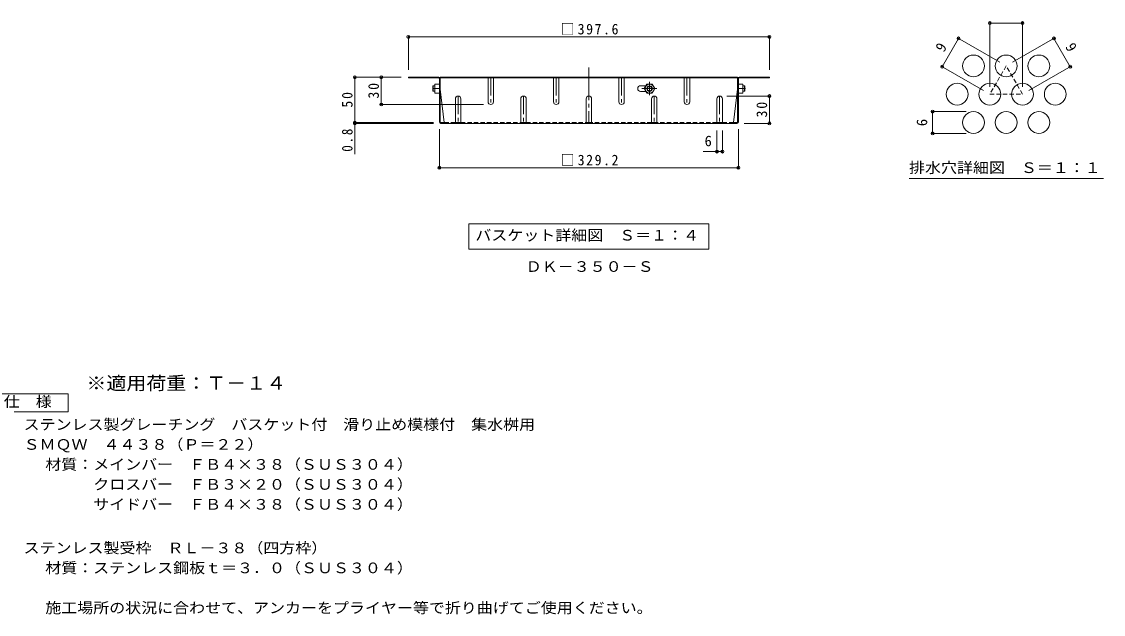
# Model space of a CAD drawing. Units: millimetres at full size, sheet at 1:4, with parts at other scales. Extents: x -837 to 1001, y -1646 to 790.
# Drawn here: x -190 to 1001, y -581 to 72 of the extents above; entities that cross this region are included whole.
import ezdxf
from ezdxf.enums import TextEntityAlignment as Align

# ---------------------------------------------------------------- set-up
doc = ezdxf.new("R2010")
doc.units = ezdxf.units.MM
doc.header["$LTSCALE"] = 4
doc.header["$PDMODE"] = 32
doc.header["$PDSIZE"] = 3.2
for name, pattern in [('CHAIN1', [8, 5, -1, 1, -1]), ('CHAIN2', [12, 9, -1, 1, -1]), ('DASHED1', [1.8, 1.2, -0.6])]:
    doc.linetypes.add(name, pattern=pattern)
for name, color, linetype, lineweight in [('A-1_躯体', 2, 'Continuous', 9), ('A-4_その他', 7, 'Continuous', 9), ('A-5_文字', 7, 'Continuous', 9), ('A-7_ハッチ', 2, 'Continuous', 9), ('A-8_記号', 2, 'Continuous', 9), ('A-B_ﾊｯﾁ', 2, 'Continuous', 9), ('D-4_その他', 7, 'Continuous', 9), ('D-5_文字', 7, 'Continuous', 9), ('F-4_F-4ﾚｲﾔ', 7, 'Continuous', 9), ('F-6_F-6ﾚｲﾔ', 2, 'Continuous', 9), ('F-7_F-7ﾚｲﾔ', 2, 'Continuous', 9)]:
    doc.layers.add(name, color=color, linetype=linetype, lineweight=lineweight)
doc.styles.add('ＭＳ ゴシック', font='')
doc.styles.get('ＭＳ ゴシック').set_extended_font_data('MS Gothic')

msp = doc.modelspace()

# ---------------------------------------------------------------- linework, layer by layer
at = {"layer": 'A-4_その他'}
for p, q in [((235.79, 56.111), (235.79, 18.452)), ((235.79, 54.911), (633.397, 54.911)), ((633.397, 56.111), (633.397, 18.452)), ((175.709, 10.452), (227.79, 10.452)), ((176.909, 10.452), (176.909, -39.548)), ((205.93, 10.452), (205.93, -19.548)), ((634.597, -10.348), (586.593, -10.348)), ((633.397, -40.348), (633.397, -10.348)), ((204.73, -19.548), (318.593, -19.548)), ((175.709, -39.548), (263.46, -39.548)), ((175.709, -40.348), (263.593, -40.348)), ((176.909, -39.548), (176.909, -74.144)), ((269.993, -90.506), (269.993, -46.748)), ((599.193, -90.506), (599.193, -46.748)), ((634.597, -40.348), (605.593, -40.348)), ((575.593, -72.672), (575.593, -48.348)), ((581.593, -72.672), (581.593, -48.348)), ((560.528, -71.472), (581.593, -71.472)), ((269.993, -89.306), (599.193, -89.306))]:
    msp.add_line(p, q, dxfattribs=at)
for p in [(235.79, 54.911), (633.397, 54.911), (176.909, 10.452), (205.93, 10.452), (633.397, -10.348), (205.93, -19.548), (176.909, -39.548), (176.909, -40.348), (633.397, -40.348), (575.593, -71.472), (581.593, -71.472), (269.993, -89.306), (599.193, -89.306)]:
    msp.add_point(p, dxfattribs=at)
at = {"layer": 'A-5_文字'}
for p, q in [((302.393, -150.984), (566.793, -150.984)), ((566.793, -150.984), (566.793, -178.984))]:
    msp.add_line(p, q, dxfattribs=at)
msp.add_lwpolyline([(302.393, -150.984), (302.393, -178.984), (566.793, -178.984)], dxfattribs=at)
at = {"layer": 'A-7_ハッチ', "linetype": 'CHAIN2'}
msp.add_line((434.593, 21.025), (434.593, -40.348), dxfattribs=at)
at = {"layer": 'A-7_ハッチ'}
for p, q in [((235.79, 10.452), (235.79, 9.652)), ((269.193, 10.452), (235.79, 10.452)), ((269.327, 9.652), (235.79, 9.652)), ((269.993, -38.748), (269.993, 8.985)), ((270.793, -38.881), (270.793, 10.452)), ((598.393, 10.452), (270.793, 10.452)), ((598.393, 9.652), (270.793, 9.652)), ((310.794, 10.452), (310.794, 9.652)), ((491.493, 1.052), (497.433, 1.052)), ((558.392, 10.452), (558.392, 9.652)), ((598.393, -38.881), (598.393, 10.452)), ((599.193, -38.748), (599.193, 8.985)), ((599.86, 9.652), (633.397, 9.652)), ((599.993, 10.452), (633.397, 10.452)), ((633.397, 10.452), (633.397, 9.652)), ((270.793, -2.548), (275.405, -39.548)), ((497.433, -5.148), (491.493, -5.148)), ((598.393, -2.548), (593.781, -39.548)), ((271.46, -39.548), (275.405, -39.548)), ((597.593, -40.348), (271.593, -40.348)), ((597.727, -39.548), (593.781, -39.548))]:
    msp.add_line(p, q, dxfattribs=at)
at = {"layer": 'A-7_ハッチ', "linetype": 'DASHED1'}
for p, q in [((275.405, -39.548), (287.593, -39.548)), ((293.593, -39.548), (431.593, -39.548)), ((575.593, -39.548), (437.593, -39.548)), ((593.781, -39.548), (581.593, -39.548))]:
    msp.add_line(p, q, dxfattribs=at)
at = {"layer": 'A-7_ハッチ'}
for centre, radius, start, end in [((269.193, 8.852), 1.6, 0, 90), ((269.327, 8.985), 0.667, 0, 90), ((491.493, -2.048), 3.1, 90, 270), ((599.993, 8.852), 1.6, 90, 180), ((599.86, 8.985), 0.667, 90, 180), ((271.593, -38.748), 1.6, 180, 270), ((271.46, -38.881), 0.667, 180, 270), ((274.605, -39.548), 0.8, 270, 0), ((594.581, -39.548), 0.8, 180, 270), ((597.593, -38.748), 1.6, 270, 0), ((597.727, -38.881), 0.667, 270, 0)]:
    msp.add_arc(centre, radius, start, end, dxfattribs=at)
at = {"layer": 'A-8_記号', "linetype": 'DASHED1'}
for p, q in [((323.593, 9.252), (323.593, 10.452)), ((329.593, 9.252), (329.593, 10.452)), ((395.593, 9.252), (395.593, 10.452)), ((401.593, 9.252), (401.593, 10.452)), ((467.593, 9.252), (467.593, 10.452)), ((473.593, 9.252), (473.593, 10.452)), ((539.593, 9.252), (539.593, 10.452)), ((545.593, 9.252), (545.593, 10.452))]:
    msp.add_line(p, q, dxfattribs=at)
at = {"layer": 'A-8_記号'}
for p, q in [((323.593, -16.548), (323.593, 9.652)), ((329.593, -16.548), (329.593, 9.652)), ((395.593, -16.548), (395.593, 9.652)), ((401.593, -16.548), (401.593, 9.652)), ((467.593, -16.548), (467.593, 9.652)), ((473.593, -16.548), (473.593, 9.652)), ((539.593, -16.548), (539.593, 9.652)), ((545.593, -16.548), (545.593, 9.652)), ((287.593, -13.348), (287.593, -40.348)), ((293.593, -13.348), (293.593, -40.348)), ((359.593, -13.348), (359.593, -40.348)), ((365.593, -13.348), (365.593, -40.348)), ((431.593, -13.348), (431.593, -40.348)), ((437.593, -13.348), (437.593, -40.348)), ((503.593, -13.348), (503.593, -40.348)), ((509.593, -13.348), (509.593, -40.348)), ((575.593, -13.348), (575.593, -40.348)), ((581.593, -13.348), (581.593, -40.348)), ((287.593, -39.548), (293.593, -39.548)), ((359.593, -39.548), (365.593, -39.548)), ((431.593, -39.548), (437.593, -39.548)), ((503.593, -39.548), (509.593, -39.548)), ((575.593, -39.548), (581.593, -39.548))]:
    msp.add_line(p, q, dxfattribs=at)
at = {"layer": 'A-8_記号', "linetype": 'CHAIN1'}
for p, q in [((326.593, 10.452), (326.593, -19.548)), ((398.593, 10.452), (398.593, -19.548)), ((470.593, 10.452), (470.593, -19.548)), ((542.593, 10.452), (542.593, -19.548)), ((290.593, -10.348), (290.593, -40.748)), ((362.593, -10.348), (362.593, -40.748)), ((506.593, -10.348), (506.593, -40.748)), ((578.593, -10.348), (578.593, -40.348))]:
    msp.add_line(p, q, dxfattribs=at)
at = {"layer": 'A-8_記号'}
for centre, start, end in [((290.593, -13.348), 0, 180), ((362.593, -13.348), 0, 180), ((434.593, -13.348), 0, 180), ((506.593, -13.348), 0, 180), ((578.593, -13.348), 0, 180), ((326.593, -16.548), 180, 0), ((398.593, -16.548), 180, 0), ((470.593, -16.548), 180, 0), ((542.593, -16.548), 180, 0)]:
    msp.add_arc(centre, 3, start, end, dxfattribs=at)
at = {"layer": 'A-B_ﾊｯﾁ', "color": 3}
for p, q in [((263.293, 0.952), (262.793, 0.452)), ((262.793, -4.548), (262.793, 0.452)), ((263.293, -5.048), (263.293, 0.952)), ((264.993, 0.952), (263.293, 0.952)), ((604.193, 0.952), (605.893, 0.952)), ((605.893, 0.952), (606.393, 0.452)), ((605.893, -5.048), (605.893, 0.952)), ((606.393, -4.548), (606.393, 0.452)), ((263.293, -5.048), (262.793, -4.548)), ((264.993, -5.048), (263.293, -5.048)), ((604.193, -5.048), (605.893, -5.048)), ((605.893, -5.048), (606.393, -4.548))]:
    msp.add_line(p, q, dxfattribs=at)
at = {"layer": 'A-B_ﾊｯﾁ'}
for p, q in [((264.993, -7.048), (264.993, 2.952)), ((269.993, 2.952), (264.993, 2.952)), ((495.643, -2.048), (498.53, 2.952)), ((498.53, 2.952), (504.256, 2.952)), ((507.143, -2.048), (504.256, 2.952)), ((599.193, 2.952), (604.193, 2.952)), ((604.193, -7.048), (604.193, 2.952)), ((269.993, -7.048), (264.993, -7.048)), ((269.993, -2.048), (265.426, -2.048)), ((495.643, -2.048), (498.53, -7.048)), ((498.53, -7.048), (504.256, -7.048)), ((507.143, -2.048), (504.256, -7.048)), ((599.193, -2.048), (603.76, -2.048)), ((599.193, -7.048), (604.193, -7.048))]:
    msp.add_line(p, q, dxfattribs=at)
at = {"layer": 'A-B_ﾊｯﾁ', "linetype": 'CHAIN1'}
for p, q in [((501.393, 5.322), (501.393, -9.438)), ((262.307, -2.048), (265.368, -2.048)), ((492.865, -2.048), (509.373, -2.048)), ((606.88, -2.048), (603.818, -2.048))]:
    msp.add_line(p, q, dxfattribs=at)
at = {"layer": 'A-B_ﾊｯﾁ'}
for radius in [5, 3, 2.458]:
    msp.add_circle((501.393, -2.048), radius, dxfattribs=at)
for centre, start, end in [((272.426, 0.452), 160.34634, 199.65367), ((596.76, 0.452), 340.34633, 19.65366), ((272.426, -4.548), 160.34634, 199.65367), ((596.76, -4.548), 340.34633, 19.65366)]:
    msp.add_arc(centre, 7.433, start, end, dxfattribs=at)
at = {"layer": 'D-5_文字'}
msp.add_lwpolyline([(-228.713, -358.337), (-228.713, -338.337), (-138.713, -338.337), (-138.713, -358.337)], close=True, dxfattribs=at)
at = {"layer": 'F-4_F-4ﾚｲﾔ'}
for p, q in [((876.104, 71.328), (876.104, -0.25)), ((876.104, 70.128), (912.104, 70.128)), ((912.104, 71.328), (912.104, -0.25)), ((823.581, 22.074), (841.581, 53.251)), ((840.542, 53.851), (887.176, 26.927)), ((947.666, 53.851), (901.032, 26.927)), ((964.627, 22.074), (946.627, 53.251)), ((822.542, 22.674), (869.176, -4.25)), ((965.666, 22.674), (919.032, -4.25)), ((811.823, -27.427), (850.104, -27.427)), ((813.023, -51.427), (813.023, -27.427)), ((811.823, -51.427), (850.104, -51.427))]:
    msp.add_line(p, q, dxfattribs=at)
for p in [(876.104, 70.128), (912.104, 70.128), (841.581, 53.251), (946.627, 53.251), (823.581, 22.074), (964.627, 22.074), (813.023, -27.427), (813.023, -51.427)]:
    msp.add_point(p, dxfattribs=at)
at = {"layer": 'F-6_F-6ﾚｲﾔ', "linetype": 'DASHED1'}
msp.add_lwpolyline([(894.104, 22.927), (876.104, -8.25), (912.104, -8.25)], close=True, dxfattribs=at)
at = {"layer": 'F-6_F-6ﾚｲﾔ'}
for centre in [(858.104, 22.927), (894.104, 22.927), (930.104, 22.927), (840.104, -8.25), (876.104, -8.25), (912.104, -8.25), (948.104, -8.25), (858.104, -39.427), (894.104, -39.427), (930.104, -39.427)]:
    msp.add_circle(centre, 12, dxfattribs=at)
at = {"layer": 'F-7_F-7ﾚｲﾔ', "color": 7}
msp.add_line((787.104, -101.04), (1001.104, -101.04), dxfattribs=at)

# ---------------------------------------------------------------- texts
at = {"layer": 'A-1_躯体', "style": 'ＭＳ ゴシック', "width": 1.1}
msp.add_text('ＤＫ－３５０－Ｓ', height=11.73, dxfattribs=at).set_placement((365.061, -207.493), align=Align.BOTTOM_LEFT)
at = {"layer": 'A-4_その他', "color": 2, "style": 'ＭＳ ゴシック'}
msp.add_text('6', height=11.73, dxfattribs=at).set_placement((562.004, -69.072), align=Align.BOTTOM_LEFT)
at = {"layer": 'A-4_その他', "color": 2, "char_height": 11.73, "attachment_point": 7, "style": 'ＭＳ ゴシック'}
for s, insert in [('\\T1.23;\\W0.95;□397.6', (403.593, 57.311)), ('\\T1.23;\\W0.95;□329.2', (403.593, -86.906))]:
    msp.add_mtext(s, dxfattribs=dict(at, insert=insert))
at = {"layer": 'A-4_その他', "color": 2, "char_height": 11.73, "attachment_point": 7, "rotation": 90, "style": 'ＭＳ ゴシック'}
for s, insert in [('\\T1.27;\\W0.95;30', (203.53, -13.048)), ('\\T1.27;\\W0.95;50', (174.509, -23.048)), ('\\T1.27;\\W0.95;30', (630.997, -33.848)), ('\\T1.27;\\W0.9;0.8', (174.509, -71.624))]:
    msp.add_mtext(s, dxfattribs=dict(at, insert=insert))
at = {"layer": 'A-5_文字', "color": 2, "style": 'ＭＳ ゴシック', "width": 1.1}
msp.add_text('バスケット詳細図\u3000Ｓ＝１：４', height=11.73, dxfattribs=at).set_placement((309.593, -172.984), align=Align.BOTTOM_LEFT)
at = {"layer": 'D-4_その他', "color": 2, "style": 'ＭＳ ゴシック', "width": 1.1}
msp.add_text('施工場所の状況に合わせて、アンカーをプライヤー等で折り曲げてご使用ください。', height=11.73, dxfattribs=at).set_placement((-163.992, -583.506), align=Align.BOTTOM_LEFT)
at = {"layer": 'D-5_文字', "color": 3, "style": 'ＭＳ ゴシック', "width": 1.1}
msp.add_text('※適用荷重：Ｔ－１４', height=14.66, dxfattribs=at).set_placement((-118.713, -338.337), align=Align.BOTTOM_LEFT)
at = {"layer": 'D-5_文字', "color": 2, "style": 'ＭＳ ゴシック', "width": 1.1}
for s, p in [('仕\u3000様', (-209.713, -356.337)), ('ステンレス製グレーチング\u3000バスケット付\u3000滑り止め模様付\u3000集水桝用', (-187.877, -381.506)), ('ＳＭＱＷ\u3000４４３８（Ｐ＝２２）', (-187.877, -403.506)), ('材質：メインバー\u3000ＦＢ４×３８（ＳＵＳ３０４）', (-163.992, -425.506)), ('\u3000\u3000\u3000クロスバー\u3000ＦＢ３×２０（ＳＵＳ３０４）', (-163.992, -447.506)), ('\u3000\u3000\u3000サイドバー\u3000ＦＢ４×３８（ＳＵＳ３０４）', (-163.992, -469.506)), ('ステンレス製受枠\u3000ＲＬ－３８（四方枠）', (-187.877, -517.506)), ('材質：ステンレス鋼板ｔ＝３．０（ＳＵＳ３０４）', (-163.992, -539.506))]:
    msp.add_text(s, height=11.73, dxfattribs=at).set_placement(p, align=Align.BOTTOM_LEFT)
at = {"layer": 'F-4_F-4ﾚｲﾔ', "color": 2, "style": 'ＭＳ ゴシック'}
for s, rotation, p in [('9', 60, (828.502, 35.399)), ('9', 300, (955.705, 42.327)), ('6', 90, (810.623, -43.427))]:
    msp.add_text(s, height=11.73, rotation=rotation, dxfattribs=at).set_placement(p, align=Align.BOTTOM_LEFT)
at = {"layer": 'F-7_F-7ﾚｲﾔ', "style": 'ＭＳ ゴシック', "width": 1.1}
msp.add_text('排水穴詳細図\u3000Ｓ＝１：１', height=11.73, dxfattribs=at).set_placement((787.104, -98.582), align=Align.BOTTOM_LEFT)

doc.saveas('drawing.dxf')
